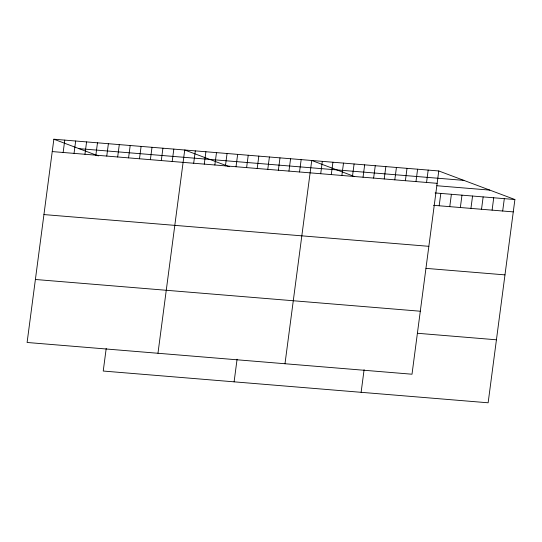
<?xml version="1.0" encoding="UTF-8"?>
<svg xmlns="http://www.w3.org/2000/svg" width="542" height="542" viewBox="0 0 542 542"><rect width="100%" height="100%" fill="white"/><g stroke="black" fill="none" stroke-linecap="round" stroke-linejoin="round"><path stroke-width="0.81" d="M53.861 139.213L27.1 342.476L412.008 374.217L438.769 170.96L53.861 139.213L98.4 155.927M63.136 152.478L64.769 140.114M74.044 153.379L75.67 141.015M84.952 154.274L86.578 141.909M95.853 155.175L97.485 142.81M106.76 156.076L108.386 143.711M117.668 156.977L119.294 144.612M128.569 157.871L130.202 145.507M106.212 348.425L103.231 371.04L488.139 402.787L514.9 199.524L438.769 170.96M139.477 158.772L141.103 146.408M150.385 159.673L152.011 147.309M161.292 160.574L162.918 148.21M172.193 161.469L173.826 149.104M157.966 353.269L184.727 150.005L229.266 166.719M193.684 163.244L195.316 150.879M204.273 164.118L205.899 151.753M214.856 164.992L216.482 152.627M225.438 165.866L227.071 153.501M236.027 166.733L237.653 154.368M246.61 167.607L248.236 155.242M257.193 168.481L258.825 156.116M234.103 381.832L237.078 359.224M267.782 169.355L269.408 156.99M278.364 170.229L279.99 157.864M288.947 171.103L290.58 158.738M299.536 171.977L301.162 159.612M284.99 363.743L311.745 160.479L354.129 176.387M320.708 173.718L322.334 161.353M331.291 174.592L332.917 162.227M341.873 175.466L343.506 163.101M352.463 176.34L354.089 163.975M363.045 177.214L364.671 164.849M373.628 178.088L375.26 165.723M384.217 178.955L385.843 166.59M361.121 392.313L364.095 369.698M394.8 179.829L396.426 167.464M405.382 180.703L407.015 168.338M415.971 181.577L417.597 169.212M426.554 182.451L428.18 170.086M439.176 205.777L440.809 193.413M449.765 206.651L451.391 194.287M460.348 207.525L461.974 195.161M470.93 208.399L472.563 196.035M481.52 209.273L483.146 196.909M492.102 210.14L493.728 197.776M502.685 211.014L504.317 198.65M78.983 148.643L463.891 180.384M52.235 151.577L437.137 183.325M436.852 185.73L489.778 190.1M435.104 192.945L514.9 199.524M433.478 205.31L513.274 211.888M43.936 214.571L428.844 246.319M425.998 268.371L504.981 274.882M35.393 279.482L420.301 311.223M417.455 333.276L496.431 339.793"/></g></svg>
